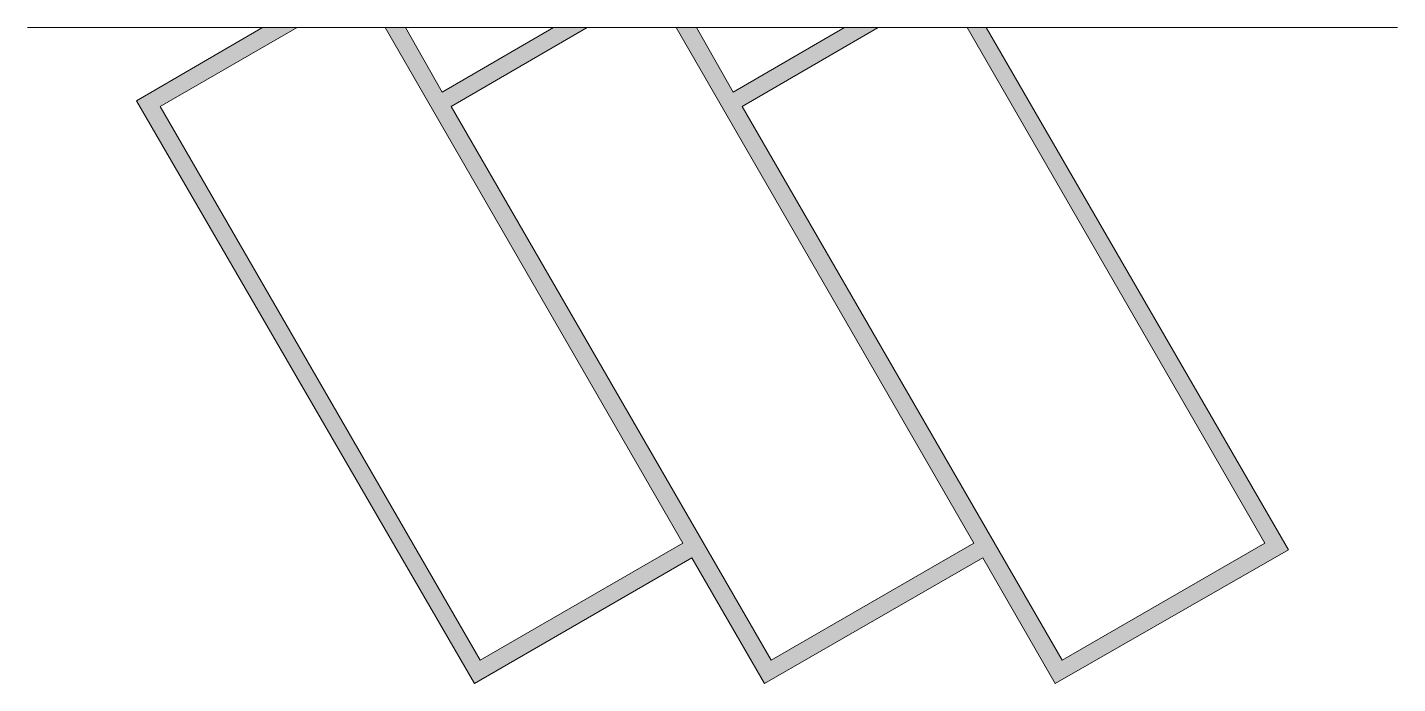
# Model space of a CAD drawing. Header units: metres. Extents: x 15 to 384, y 52 to 229.
import ezdxf

# ---------------------------------------------------------------- set-up
doc = ezdxf.new("R2010")
doc.units = ezdxf.units.M
doc.layers.add('FILL_WHITE_FFFFFF', color=7, linetype='Continuous', true_color=0xffffff)
doc.layers.add('STROKE_WHITE_FFFFFF', color=7, linetype='Continuous', true_color=0xffffff)

msp = doc.modelspace()

# ---------------------------------------------------------------- hatches: boundary and pattern name
at = {"layer": 'FILL_WHITE_FFFFFF', "true_color": 0xffffff}
h = msp.add_hatch(color=7, dxfattribs=at)
h.dxf.hatch_style = 1
h.paths.add_polyline_path([(191.25, 90.15), (111.15, 229.05), (116.55, 229.05), (126.45, 211.65), (156.45, 229.05), (165.45, 229.05), (128.85, 207.75), (214.95, 58.65), (269.55, 90.15), (189.45, 229.05), (194.85, 229.05), (204.75, 211.65), (234.75, 229.05), (243.75, 229.05), (207.15, 207.75), (293.25, 58.65), (347.85, 90.15), (267.75, 229.05), (272.85, 229.05), (354.15, 88.35), (291.45, 52.35), (271.95, 86.25), (213.15, 52.35), (193.65, 86.25), (135.15, 52.35), (44.25, 209.25), (78.15, 229.05), (87.45, 229.05), (50.55, 207.75), (136.65, 58.65), (191.25, 90.15)])

# ---------------------------------------------------------------- linework, layer by layer
at = {"layer": 'FILL_WHITE_FFFFFF', "lineweight": 0, "true_color": 0xffffff}
msp.add_lwpolyline([(191.25, 90.15), (111.15, 229.05), (116.55, 229.05), (126.45, 211.65), (156.45, 229.05), (165.45, 229.05), (128.85, 207.75), (214.95, 58.65), (269.55, 90.15), (189.45, 229.05), (194.85, 229.05), (204.75, 211.65), (234.75, 229.05), (243.75, 229.05), (207.15, 207.75), (293.25, 58.65), (347.85, 90.15), (267.75, 229.05), (272.85, 229.05), (354.15, 88.35), (291.45, 52.35), (271.95, 86.25), (213.15, 52.35), (193.65, 86.25), (135.15, 52.35), (44.25, 209.25), (78.15, 229.05), (87.45, 229.05), (50.55, 207.75), (136.65, 58.65)], close=True, dxfattribs=at)
at = {"layer": 'STROKE_WHITE_FFFFFF', "lineweight": 0, "true_color": 0xffffff}
msp.add_lwpolyline([(14.85, 229.05), (383.55, 229.05)], dxfattribs=at)

doc.saveas('drawing.dxf')
